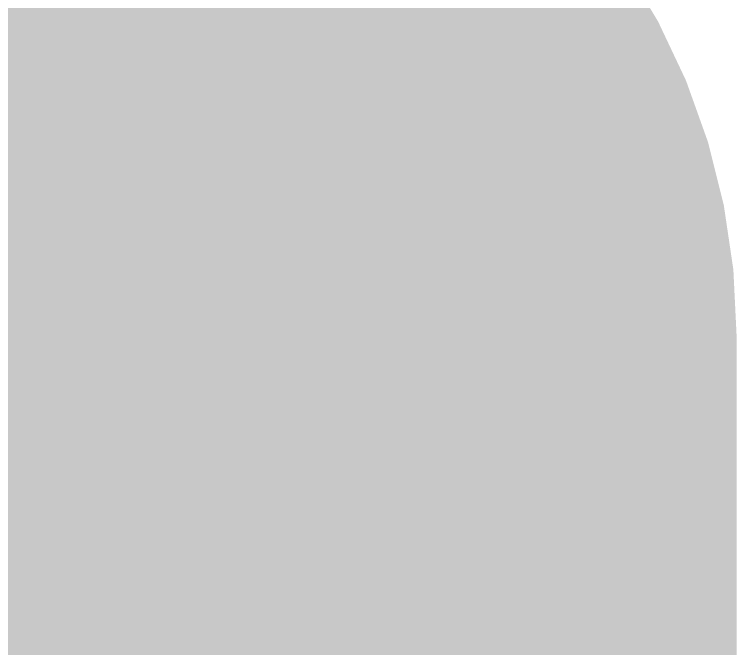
# Model space of a CAD drawing. Header units: inches. Extents: x -2 to 289, y -4 to 187.
# Drawn here: x 39.7431 to 40.1574, y 36.8775 to 37.2412 of the extents above; entities that cross this region are included whole.
import ezdxf

# ---------------------------------------------------------------- set-up
doc = ezdxf.new("R2010")
doc.units = ezdxf.units.IN
for name, color, linetype in [('Bottom Layer', 5, 'Continuous'), ('Drill Drawing', 1, 'Continuous'), ('Layer 1', 16, 'Continuous'), ('Layer 2', 76, 'Continuous'), ('Top Layer', 1, 'Continuous'), ('Via Holes', 16, 'Continuous')]:
    doc.layers.add(name, color=color, linetype=linetype)

msp = doc.modelspace()

# ---------------------------------------------------------------- hatches: boundary and pattern name
at = {"layer": 'Bottom Layer'}
h = msp.add_hatch(color=5, dxfattribs=at)
edge = h.paths.add_edge_path()
edge.add_arc((39.7764, 37.05752), 0.3, 0, 360)
at = {"layer": 'Layer 1'}
h = msp.add_hatch(color=16, dxfattribs=at)
edge = h.paths.add_edge_path()
edge.add_arc((39.7764, 37.05752), 0.3, 0, 360)
at = {"layer": 'Layer 2'}
h = msp.add_hatch(color=76, dxfattribs=at)
edge = h.paths.add_edge_path()
edge.add_arc((39.7764, 37.05752), 0.3, 0, 360)
at = {"layer": 'Top Layer'}
h = msp.add_hatch(color=1, dxfattribs=at)
edge = h.paths.add_edge_path()
edge.add_arc((39.7764, 37.05752), 0.3, 0, 360)
at = {"layer": 'Via Holes'}
h = msp.add_hatch(color=7, dxfattribs=at)
edge = h.paths.add_edge_path()
edge.add_arc((39.7764, 37.05752), 0.15, 0, 360)

# ---------------------------------------------------------------- linework, layer by layer
at = {"layer": 'Bottom Layer', "const_width": 0.762}
msp.add_lwpolyline([(39.7764, 36.14205), (39.7764, 37.05752)], dxfattribs=at)
at = {"layer": 'Bottom Layer', "const_width": 0.381}
msp.add_lwpolyline([(39.5859, 37.05752, 1), (39.9669, 37.05752, 1)], format="xyb", close=True, dxfattribs=at)
at = {"layer": 'Drill Drawing', "const_width": 0.0508}
for points in [[(39.5224, 37.31152), (39.7764, 37.18452)], [(39.7764, 37.18452), (40.0304, 37.31152)], [(39.9034, 37.05752), (40.0304, 37.31152)], [(39.624, 37.20992), (39.7764, 37.13372)], [(39.7764, 37.13372), (39.9288, 37.20992)], [(39.8526, 37.05752), (39.9288, 37.20992)], [(39.8526, 37.05752), (39.9288, 36.90512)], [(39.9034, 37.05752), (40.0304, 36.80352)], [(39.624, 36.90512), (39.7764, 36.98132)], [(39.7764, 36.98132), (39.9288, 36.90512)], [(39.5224, 36.80352), (39.7764, 36.93052)], [(39.7764, 36.93052), (40.0304, 36.80352)]]:
    msp.add_lwpolyline(points, dxfattribs=at)
at = {"layer": 'Drill Drawing', "const_width": 0.0254}
for points in [[(39.9161, 37.20992, 1), (39.9415, 37.20992, 1)], [(39.9161, 37.20992, 1), (39.9415, 37.20992, 1)], [(39.7637, 37.18452, 1), (39.7891, 37.18452, 1)], [(39.7637, 37.18452, 1), (39.7891, 37.18452, 1)], [(39.7637, 37.13372, 1), (39.7891, 37.13372, 1)], [(39.7637, 37.13372, 1), (39.7891, 37.13372, 1)], [(39.8399, 37.05752, 1), (39.8653, 37.05752, 1)], [(39.8399, 37.05752, 1), (39.8653, 37.05752, 1)], [(39.8907, 37.05752, 1), (39.9161, 37.05752, 1)], [(39.8907, 37.05752, 1), (39.9161, 37.05752, 1)], [(39.7637, 36.98132, 1), (39.7891, 36.98132, 1)], [(39.7637, 36.98132, 1), (39.7891, 36.98132, 1)], [(39.7637, 36.93052, 1), (39.7891, 36.93052, 1)], [(39.7637, 36.93052, 1), (39.7891, 36.93052, 1)], [(39.9161, 36.90512, 1), (39.9415, 36.90512, 1)], [(39.9161, 36.90512, 1), (39.9415, 36.90512, 1)]]:
    msp.add_lwpolyline(points, format="xyb", close=True, dxfattribs=at)
at = {"layer": 'Top Layer', "const_width": 0.635}
msp.add_lwpolyline([(39.7764, 36.14205), (39.7764, 37.05752)], dxfattribs=at)
at = {"layer": 'Top Layer', "const_width": 0.3175}
msp.add_lwpolyline([(39.61765, 37.05752, 1), (39.93515, 37.05752, 1)], format="xyb", close=True, dxfattribs=at)

doc.saveas('drawing.dxf')
